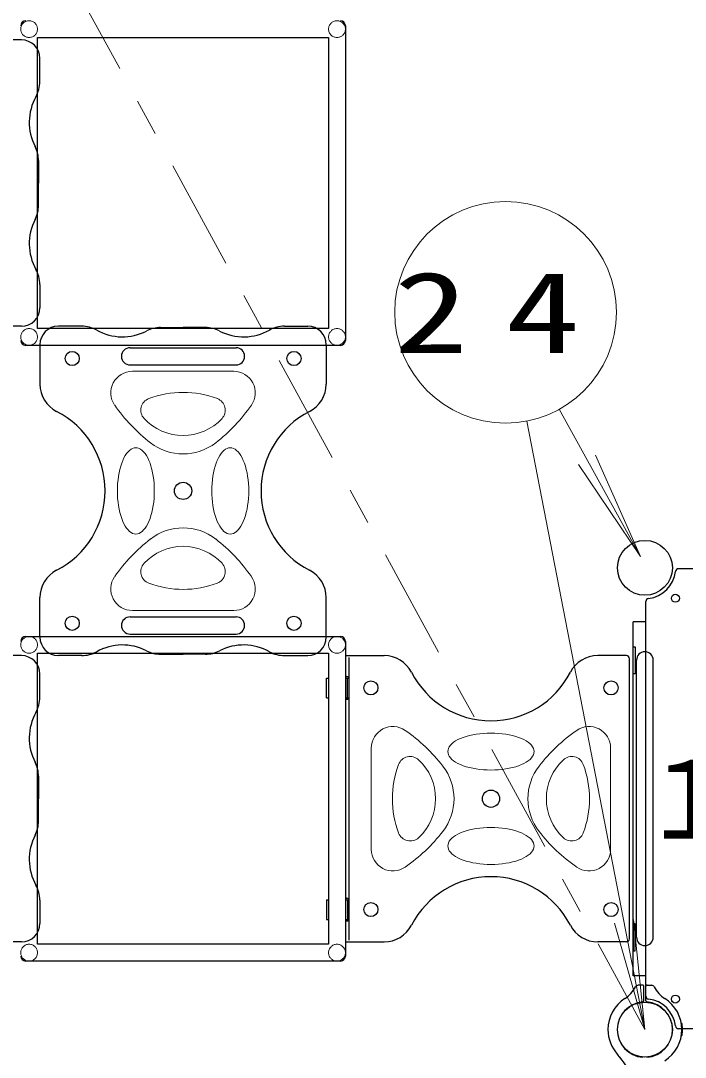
# Model space of a CAD drawing. Units: millimetres on the paper. Extents: x -385 to 0, y -594 to 267.
# Drawn here: x -290.25 to -272.27, y 165.45 to 193.5 of the extents above; entities that cross this region are included whole.
import ezdxf

# ---------------------------------------------------------------- set-up
doc = ezdxf.new("R2010")
doc.units = ezdxf.units.MM
doc.linetypes.add('USER1', pattern=[4.5, 2.5, -2])
doc.linetypes.add('USER2', pattern=[6, 3, -1, 1, -1])
doc.layers.add('LY_1', color=7, linetype='Continuous', lineweight=25)
doc.styles.add('ＭＳ ゴシック', font='')
doc.styles.get('ＭＳ ゴシック').set_extended_font_data('MS Gothic')

msp = doc.modelspace()

# ---------------------------------------------------------------- linework, layer by layer
at = {"layer": 'LY_1', "linetype": 'USER2', "lineweight": 13}
msp.add_line((-294.77, 205.372), (-273.361, 166.195), dxfattribs=at)
at = {"layer": 'LY_1'}
for p, q in [((-281.468, 193.371), (-281.468, 184.851)), ((-289.801, 185.171), (-289.801, 193.051)), ((-289.801, 193.051), (-281.921, 193.051)), ((-281.921, 193.051), (-281.921, 185.171)), ((-290.236, 192.986), (-291.304, 192.986)), ((-289.736, 191.855), (-289.736, 192.486)), ((-289.774, 189.718), (-289.774, 189.111)), ((-289.774, 188.504), (-289.774, 189.111)), ((-289.736, 186.367), (-289.736, 185.736)), ((-290.236, 185.236), (-291.304, 185.236)), ((-288.605, 185.236), (-289.236, 185.236)), ((-286.468, 185.199), (-285.861, 185.199)), ((-285.254, 185.199), (-285.861, 185.199)), ((-283.117, 185.236), (-282.486, 185.236)), ((-281.921, 185.171), (-289.801, 185.171)), ((-281.601, 184.718), (-290.121, 184.718)), ((-289.736, 184.736), (-289.736, 183.668)), ((-287.295, 184.653), (-284.428, 184.653)), ((-281.986, 184.736), (-281.986, 183.668)), ((-287.295, 184.186), (-284.428, 184.186)), ((-267.111, 178.67), (-272.451, 178.67)), ((-289.736, 176.82), (-289.736, 177.888)), ((-281.986, 176.82), (-281.986, 177.888)), ((-273.336, 172.445), (-273.336, 177.784)), ((-287.295, 177.37), (-284.428, 177.37)), ((-273.678, 167.653), (-273.678, 177.236)), ((-273.361, 177.236), (-273.678, 177.236)), ((-290.121, 176.838), (-281.601, 176.838)), ((-287.295, 176.903), (-284.428, 176.903)), ((-281.468, 176.705), (-281.468, 168.185)), ((-290.236, 176.32), (-291.304, 176.32)), ((-289.801, 168.505), (-289.801, 176.385)), ((-289.801, 176.385), (-281.921, 176.385)), ((-288.605, 176.32), (-289.236, 176.32)), ((-286.468, 176.357), (-285.861, 176.357)), ((-285.254, 176.357), (-285.861, 176.357)), ((-283.117, 176.32), (-282.486, 176.32)), ((-281.921, 176.385), (-281.921, 168.505)), ((-281.453, 176.32), (-280.418, 176.32)), ((-281.361, 168.62), (-281.361, 176.27)), ((-273.861, 176.32), (-274.638, 176.32)), ((-273.778, 168.653), (-273.778, 176.236)), ((-273.588, 168.695), (-273.588, 176.195)), ((-273.135, 168.695), (-273.135, 176.195)), ((-289.736, 175.189), (-289.736, 175.82)), ((-281.981, 175.711), (-281.921, 175.711)), ((-281.981, 175.178), (-281.981, 175.711)), ((-281.468, 175.753), (-281.428, 175.753)), ((-281.468, 175.711), (-281.361, 175.711)), ((-281.408, 175.178), (-281.408, 175.711)), ((-281.981, 175.178), (-281.921, 175.178)), ((-281.468, 175.178), (-281.361, 175.178)), ((-281.468, 175.136), (-281.428, 175.136)), ((-289.774, 173.052), (-289.774, 172.445)), ((-289.774, 171.838), (-289.774, 172.445)), ((-273.336, 166.976), (-273.336, 172.445)), ((-281.468, 169.753), (-281.428, 169.753)), ((-289.736, 169.701), (-289.736, 169.07)), ((-281.981, 169.711), (-281.921, 169.711)), ((-281.981, 169.711), (-281.981, 169.178)), ((-281.468, 169.711), (-281.361, 169.711)), ((-281.408, 169.711), (-281.408, 169.178)), ((-281.981, 169.178), (-281.921, 169.178)), ((-281.468, 169.178), (-281.361, 169.178)), ((-281.468, 169.136), (-281.428, 169.136)), ((-290.236, 168.57), (-291.304, 168.57)), ((-281.921, 168.505), (-289.801, 168.505)), ((-281.468, 168.57), (-280.418, 168.57)), ((-273.861, 168.57), (-274.638, 168.57)), ((-281.601, 168.051), (-290.121, 168.051)), ((-273.361, 167.653), (-273.678, 167.653)), ((-273.421, 167.402), (-273.542, 167.398)), ((-273.386, 166.976), (-273.386, 167.368)), ((-273.302, 167.402), (-273.171, 167.397)), ((-267.111, 166.22), (-272.451, 166.22)), ((-272.375, 166.361), (-272.373, 166.361)), ((-272.375, 166.028), (-272.373, 166.028))]:
    msp.add_line(p, q, dxfattribs=at)
at = {"layer": 'LY_1', "lineweight": 13}
for p, q in [((-284.489, 184.017), (-287.234, 184.017)), ((-275.682, 182.986), (-273.482, 179.001)), ((-276.56, 182.667), (-273.361, 166.195)), ((-273.482, 179.001), (-274.697, 181.744)), ((-273.482, 179.001), (-275.155, 181.491)), ((-284.489, 177.539), (-287.234, 177.539)), ((-280.767, 173.817), (-280.767, 171.072)), ((-274.289, 173.817), (-274.289, 171.072)), ((-273.361, 166.195), (-274.188, 169.079)), ((-273.361, 166.195), (-273.674, 169.178))]:
    msp.add_line(p, q, dxfattribs=at)
at = {"layer": 'LY_1', "linetype": 'USER1', "lineweight": 13}
msp.add_line((-273.678, 170.361), (-273.678, 174.528), dxfattribs=at)
at = {"layer": 'LY_1', "lineweight": 13}
for points in [[(-287.139, 179.611), (-287.096, 179.616), (-287.052, 179.629), (-287.01, 179.651), (-286.968, 179.682), (-286.928, 179.721), (-286.889, 179.768), (-286.852, 179.822), (-286.818, 179.884), (-286.786, 179.953), (-286.756, 180.028), (-286.73, 180.109), (-286.706, 180.195), (-286.686, 180.285), (-286.669, 180.379), (-286.656, 180.476), (-286.647, 180.575), (-286.641, 180.676), (-286.639, 180.778), (-286.641, 180.88), (-286.647, 180.981), (-286.656, 181.08), (-286.669, 181.177), (-286.686, 181.271), (-286.706, 181.361), (-286.73, 181.447), (-286.756, 181.528), (-286.786, 181.603), (-286.818, 181.672), (-286.852, 181.734), (-286.889, 181.788), (-286.928, 181.835), (-286.968, 181.874), (-287.01, 181.905), (-287.052, 181.927), (-287.096, 181.94), (-287.139, 181.945), (-287.183, 181.94), (-287.226, 181.927), (-287.269, 181.905), (-287.31, 181.874), (-287.351, 181.835), (-287.389, 181.788), (-287.426, 181.734), (-287.461, 181.672), (-287.493, 181.603), (-287.522, 181.528), (-287.549, 181.447), (-287.572, 181.361), (-287.592, 181.271), (-287.609, 181.177), (-287.622, 181.08), (-287.632, 180.981), (-287.637, 180.88), (-287.639, 180.778), (-287.637, 180.676), (-287.632, 180.575), (-287.622, 180.476), (-287.609, 180.379), (-287.592, 180.285), (-287.572, 180.195), (-287.549, 180.109), (-287.522, 180.028), (-287.493, 179.953), (-287.461, 179.884), (-287.426, 179.822), (-287.389, 179.768), (-287.351, 179.721), (-287.31, 179.682), (-287.269, 179.651), (-287.226, 179.629), (-287.183, 179.616)], [(-284.584, 179.611), (-284.54, 179.616), (-284.497, 179.629), (-284.454, 179.651), (-284.413, 179.682), (-284.372, 179.721), (-284.334, 179.768), (-284.297, 179.822), (-284.262, 179.884), (-284.23, 179.953), (-284.201, 180.028), (-284.174, 180.109), (-284.151, 180.195), (-284.13, 180.285), (-284.114, 180.379), (-284.101, 180.476), (-284.091, 180.575), (-284.085, 180.676), (-284.084, 180.778), (-284.085, 180.88), (-284.091, 180.981), (-284.101, 181.08), (-284.114, 181.177), (-284.13, 181.271), (-284.151, 181.361), (-284.174, 181.447), (-284.201, 181.528), (-284.23, 181.603), (-284.262, 181.672), (-284.297, 181.734), (-284.334, 181.788), (-284.372, 181.835), (-284.413, 181.874), (-284.454, 181.905), (-284.497, 181.927), (-284.54, 181.94), (-284.584, 181.945), (-284.627, 181.94), (-284.67, 181.927), (-284.713, 181.905), (-284.755, 181.874), (-284.795, 181.835), (-284.834, 181.788), (-284.87, 181.734), (-284.905, 181.672), (-284.937, 181.603), (-284.967, 181.528), (-284.993, 181.447), (-285.017, 181.361), (-285.037, 181.271), (-285.053, 181.177), (-285.067, 181.08), (-285.076, 180.981), (-285.082, 180.88), (-285.084, 180.778), (-285.082, 180.676), (-285.076, 180.575), (-285.067, 180.476), (-285.053, 180.379), (-285.037, 180.285), (-285.017, 180.195), (-284.993, 180.109), (-284.967, 180.028), (-284.937, 179.953), (-284.905, 179.884), (-284.87, 179.822), (-284.834, 179.768), (-284.795, 179.721), (-284.755, 179.682), (-284.713, 179.651), (-284.67, 179.629), (-284.627, 179.616)], [(-276.361, 173.722), (-276.366, 173.766), (-276.379, 173.809), (-276.401, 173.852), (-276.432, 173.893), (-276.471, 173.934), (-276.518, 173.972), (-276.572, 174.009), (-276.634, 174.044), (-276.703, 174.076), (-276.778, 174.105), (-276.859, 174.132), (-276.945, 174.155), (-277.035, 174.176), (-277.129, 174.192), (-277.226, 174.205), (-277.325, 174.215), (-277.426, 174.221), (-277.528, 174.222), (-277.63, 174.221), (-277.731, 174.215), (-277.83, 174.205), (-277.927, 174.192), (-278.021, 174.176), (-278.111, 174.155), (-278.197, 174.132), (-278.278, 174.105), (-278.353, 174.076), (-278.422, 174.044), (-278.484, 174.009), (-278.538, 173.972), (-278.585, 173.934), (-278.624, 173.893), (-278.655, 173.852), (-278.677, 173.809), (-278.69, 173.766), (-278.695, 173.722), (-278.69, 173.679), (-278.677, 173.636), (-278.655, 173.593), (-278.624, 173.551), (-278.585, 173.511), (-278.538, 173.472), (-278.484, 173.436), (-278.422, 173.401), (-278.353, 173.369), (-278.278, 173.339), (-278.197, 173.313), (-278.111, 173.289), (-278.021, 173.269), (-277.927, 173.253), (-277.83, 173.239), (-277.731, 173.23), (-277.63, 173.224), (-277.528, 173.222), (-277.426, 173.224), (-277.325, 173.23), (-277.226, 173.239), (-277.129, 173.253), (-277.035, 173.269), (-276.945, 173.289), (-276.859, 173.313), (-276.778, 173.339), (-276.703, 173.369), (-276.634, 173.401), (-276.572, 173.436), (-276.518, 173.472), (-276.471, 173.511), (-276.432, 173.551), (-276.401, 173.593), (-276.379, 173.636), (-276.366, 173.679)], [(-276.361, 171.167), (-276.366, 171.21), (-276.379, 171.254), (-276.401, 171.296), (-276.432, 171.338), (-276.471, 171.378), (-276.518, 171.417), (-276.572, 171.454), (-276.634, 171.488), (-276.703, 171.52), (-276.778, 171.55), (-276.859, 171.576), (-276.945, 171.6), (-277.035, 171.62), (-277.129, 171.637), (-277.226, 171.65), (-277.325, 171.659), (-277.426, 171.665), (-277.528, 171.667), (-277.63, 171.665), (-277.731, 171.659), (-277.83, 171.65), (-277.927, 171.637), (-278.021, 171.62), (-278.111, 171.6), (-278.197, 171.576), (-278.278, 171.55), (-278.353, 171.52), (-278.422, 171.488), (-278.484, 171.454), (-278.538, 171.417), (-278.585, 171.378), (-278.624, 171.338), (-278.655, 171.296), (-278.677, 171.254), (-278.69, 171.21), (-278.695, 171.167), (-278.69, 171.123), (-278.677, 171.08), (-278.655, 171.037), (-278.624, 170.996), (-278.585, 170.955), (-278.538, 170.917), (-278.484, 170.88), (-278.422, 170.845), (-278.353, 170.813), (-278.278, 170.784), (-278.197, 170.757), (-278.111, 170.734), (-278.021, 170.714), (-277.927, 170.697), (-277.83, 170.684), (-277.731, 170.674), (-277.63, 170.669), (-277.528, 170.667), (-277.426, 170.669), (-277.325, 170.674), (-277.226, 170.684), (-277.129, 170.697), (-277.035, 170.714), (-276.945, 170.734), (-276.859, 170.757), (-276.778, 170.784), (-276.703, 170.813), (-276.634, 170.845), (-276.572, 170.88), (-276.518, 170.917), (-276.471, 170.955), (-276.432, 170.996), (-276.401, 171.037), (-276.379, 171.08), (-276.366, 171.123)]]:
    msp.add_lwpolyline(points, close=True, dxfattribs=at)
at = {"layer": 'LY_1'}
for points in [[(-273.678, 176.561), (-273.625, 176.561), (-273.625, 175.828), (-273.678, 175.828)], [(-273.678, 168.328), (-273.625, 168.328), (-273.625, 169.061), (-273.678, 169.061)]]:
    msp.add_lwpolyline(points, close=True, dxfattribs=at)
at = {"layer": 'LY_1', "linetype": 'USER1', "lineweight": 13}
for centre in [(-290.028, 193.278), (-281.695, 193.278), (-290.028, 184.945), (-281.695, 184.945), (-290.028, 176.611), (-281.695, 176.611), (-290.028, 168.278), (-281.695, 168.278)]:
    msp.add_circle(centre, 0.227, dxfattribs=at)
at = {"layer": 'LY_1', "lineweight": 13}
msp.add_circle((-277.132, 185.612), 3, dxfattribs=at)
at = {"layer": 'LY_1'}
for centre, radius in [((-288.861, 184.361), 0.192), ((-282.861, 184.361), 0.192), ((-285.861, 180.778), 0.233), ((-273.361, 178.695), 0.743), ((-272.536, 177.87), 0.108), ((-288.861, 177.195), 0.192), ((-282.861, 177.195), 0.192), ((-280.778, 175.445), 0.192), ((-274.278, 175.445), 0.192), ((-277.528, 172.445), 0.233), ((-280.778, 169.445), 0.192), ((-274.278, 169.445), 0.192), ((-272.536, 167.02), 0.108), ((-273.361, 166.195), 0.743)]:
    msp.add_circle(centre, radius, dxfattribs=at)
for centre, radius, start, end in [((-290.121, 193.371), 0.133, 90, 180), ((-281.601, 193.371), 0.133, 0, 90), ((-290.236, 192.486), 0.5, 0, 90), ((-290.57, 191.855), 0.833, 330.8038, 0), ((-288.595, 190.752), 1.429, 150.8038, 207.1929), ((-290.607, 189.718), 0.833, 0, 27.1929), ((-290.607, 188.504), 0.833, 332.8071, 0), ((-288.595, 187.471), 1.429, 152.8071, 209.1962), ((-290.57, 186.367), 0.833, 0, 29.1962), ((-290.236, 185.736), 0.5, 270, 0), ((-289.236, 184.736), 0.5, 90, 180), ((-288.605, 184.403), 0.833, 60.8038, 90), ((-286.468, 184.366), 0.833, 90, 117.1929), ((-285.254, 184.366), 0.833, 62.8071, 90), ((-283.117, 184.403), 0.833, 90, 119.1962), ((-282.486, 184.736), 0.5, 0, 90), ((-287.502, 186.377), 1.429, 240.8038, 297.1929), ((-284.221, 186.377), 1.429, 242.8071, 299.1962), ((-290.121, 184.851), 0.133, 180, 270), ((-287.295, 184.42), 0.233, 90, 270), ((-284.428, 184.42), 0.233, 270, 90), ((-281.601, 184.851), 0.133, 270, 0), ((-288.903, 183.668), 0.833, 180, 242.7883), ((-282.82, 183.668), 0.833, 297.2117, 0), ((-290.389, 180.778), 2.417, 297.2117, 62.7883), ((-281.334, 180.778), 2.417, 117.2117, 242.7883), ((-288.903, 177.888), 0.833, 117.2117, 180), ((-282.82, 177.888), 0.833, 0, 62.7883), ((-273.361, 178.695), 0.833, 276.7872, 353.2128), ((-272.451, 178.586), 0.0833, 90, 173.2128), ((-273.253, 177.784), 0.0833, 96.7872, 180), ((-287.295, 177.136), 0.233, 90, 270), ((-284.428, 177.136), 0.233, 270, 90), ((-290.121, 176.705), 0.133, 90, 180), ((-289.236, 176.82), 0.5, 180, 270), ((-282.486, 176.82), 0.5, 270, 0), ((-281.601, 176.705), 0.133, 0, 90), ((-287.502, 175.178), 1.429, 62.8071, 119.1962), ((-284.221, 175.178), 1.429, 60.8038, 117.1929), ((-290.236, 175.82), 0.5, 0, 90), ((-288.605, 177.153), 0.833, 270, 299.1962), ((-286.468, 177.19), 0.833, 242.8071, 270), ((-285.254, 177.19), 0.833, 270, 297.1929), ((-283.117, 177.153), 0.833, 240.8038, 270), ((-280.418, 175.486), 0.833, 27.2117, 90), ((-274.638, 175.486), 0.833, 90, 152.7883), ((-273.861, 176.236), 0.0833, 0, 90), ((-273.361, 176.195), 0.227, 0, 180), ((-281.428, 175.686), 0.0667, 0, 90), ((-277.528, 176.972), 2.417, 207.2117, 332.7883), ((-290.57, 175.189), 0.833, 330.8038, 0), ((-281.428, 175.203), 0.0667, 270, 0), ((-288.595, 174.085), 1.429, 150.8038, 207.1929), ((-290.607, 173.052), 0.833, 0, 27.1929), ((-290.607, 171.838), 0.833, 332.8071, 0), ((-288.595, 170.804), 1.429, 152.8071, 209.1962), ((-277.528, 167.917), 2.417, 27.2117, 152.7883), ((-290.57, 169.701), 0.833, 0, 29.1962), ((-281.428, 169.686), 0.0667, 0, 90), ((-281.428, 169.203), 0.0667, 270, 0), ((-290.236, 169.07), 0.5, 270, 0), ((-280.418, 169.403), 0.833, 270, 332.7883), ((-274.638, 169.403), 0.833, 207.2117, 270), ((-273.861, 168.653), 0.0833, 270, 0), ((-273.361, 168.695), 0.227, 180, 0), ((-290.121, 168.185), 0.133, 180, 270), ((-281.601, 168.185), 0.133, 270, 0), ((-274.353, 167.737), 0.833, 302.7272, 332.5412), ((-273.539, 167.314), 0.0833, 92, 152.5412), ((-273.42, 167.368), 0.0333, 360, 92), ((-273.303, 167.368), 0.0333, 88, 180), ((-273.184, 167.314), 0.0833, 27.4588, 88), ((-272.37, 167.737), 0.833, 207.4588, 237.2728), ((-273.361, 166.195), 1, 122.7272, 180), ((-273.42, 166.976), 0.0333, 274.2707, 360), ((-273.253, 167.105), 0.0833, 180, 263.2128), ((-273.303, 166.976), 0.0333, 180, 265.7293), ((-273.361, 166.195), 0.833, 6.7872, 83.2128), ((-273.361, 166.195), 1, 360, 57.2728), ((-273.361, 166.195), 0.75, 94.2707, 180), ((-273.361, 166.195), 0.75, 360, 85.7293), ((-273.361, 166.195), 1, 180, 222.2172), ((-273.361, 166.195), 0.75, 180, 265.7293), ((-273.361, 166.195), 0.75, 274.2707, 360), ((-273.361, 166.195), 1, 302.7272, 360), ((-272.451, 166.303), 0.0833, 186.7872, 270), ((-272.373, 166.345), 0.0167, 8.6269, 90), ((-273.361, 166.195), 1.017, 360, 8.6269), ((-273.361, 166.195), 1.017, 351.3731, 360), ((-272.373, 166.045), 0.0167, 270, 351.3731), ((-275.707, 164.067), 2.167, 1.0841, 42.2172)]:
    msp.add_arc(centre, radius, start, end, dxfattribs=at)
at = {"layer": 'LY_1', "lineweight": 13}
for centre, radius, start, end in [((-287.234, 183.433), 0.583, 90, 214.8447), ((-284.489, 183.433), 0.583, 325.1553, 90), ((-286.672, 182.964), 0.333, 110.5295, 222.9182), ((-285.861, 180.8), 2.645, 69.4705, 110.5295), ((-285.051, 182.964), 0.333, 317.0818, 69.4705), ((-283.882, 185.766), 4.667, 214.8447, 232.1654), ((-287.84, 185.766), 4.667, 307.8346, 325.1553), ((-285.861, 183.718), 1.44, 222.9182, 317.0818), ((-285.861, 183.218), 1.44, 232.1654, 307.8346), ((-285.861, 178.338), 1.44, 52.1654, 127.8346), ((-283.882, 175.79), 4.667, 127.8346, 145.1553), ((-287.84, 175.79), 4.667, 34.8447, 52.1654), ((-285.861, 177.838), 1.44, 42.9182, 137.0818), ((-286.672, 178.591), 0.333, 137.0818, 249.4705), ((-285.051, 178.591), 0.333, 290.5295, 42.9182), ((-287.234, 178.123), 0.583, 145.1553, 270), ((-284.489, 178.123), 0.583, 270, 34.8447), ((-285.861, 180.756), 2.645, 249.4705, 290.5295), ((-280.183, 173.817), 0.583, 55.1553, 180), ((-282.516, 170.466), 4.667, 37.8346, 55.1553), ((-272.54, 170.466), 4.667, 124.8447, 142.1654), ((-274.873, 173.817), 0.583, 0, 124.8447), ((-279.715, 173.255), 0.333, 47.0818, 159.4705), ((-280.468, 172.445), 1.44, 312.9182, 47.0818), ((-274.588, 172.445), 1.44, 132.9182, 227.0818), ((-275.342, 173.255), 0.333, 20.5295, 132.9182), ((-277.55, 172.445), 2.645, 159.4705, 200.5295), ((-279.968, 172.445), 1.44, 322.1654, 37.8346), ((-275.088, 172.445), 1.44, 142.1654, 217.8346), ((-277.506, 172.445), 2.645, 339.4705, 20.5295), ((-279.715, 171.634), 0.333, 200.5295, 312.9182), ((-282.516, 174.424), 4.667, 304.8447, 322.1654), ((-272.54, 174.424), 4.667, 217.8346, 235.1553), ((-275.342, 171.634), 0.333, 227.0818, 339.4705), ((-280.183, 171.072), 0.583, 180, 304.8447), ((-274.873, 171.072), 0.583, 235.1553, 0)]:
    msp.add_arc(centre, radius, start, end, dxfattribs=at)

# ---------------------------------------------------------------- texts
at = {"layer": 'LY_1', "char_height": 2.199, "style": 'ＭＳ ゴシック'}
for s, insert, attachment_point in [('\\T1.5;\\W1.35;24', (-277.132, 185.612), 5), ('\\T1.5;\\W1.35;1500', (-273.111, 172.445), 4)]:
    msp.add_mtext(s, dxfattribs=dict(at, insert=insert, attachment_point=attachment_point))

doc.saveas('drawing.dxf')
